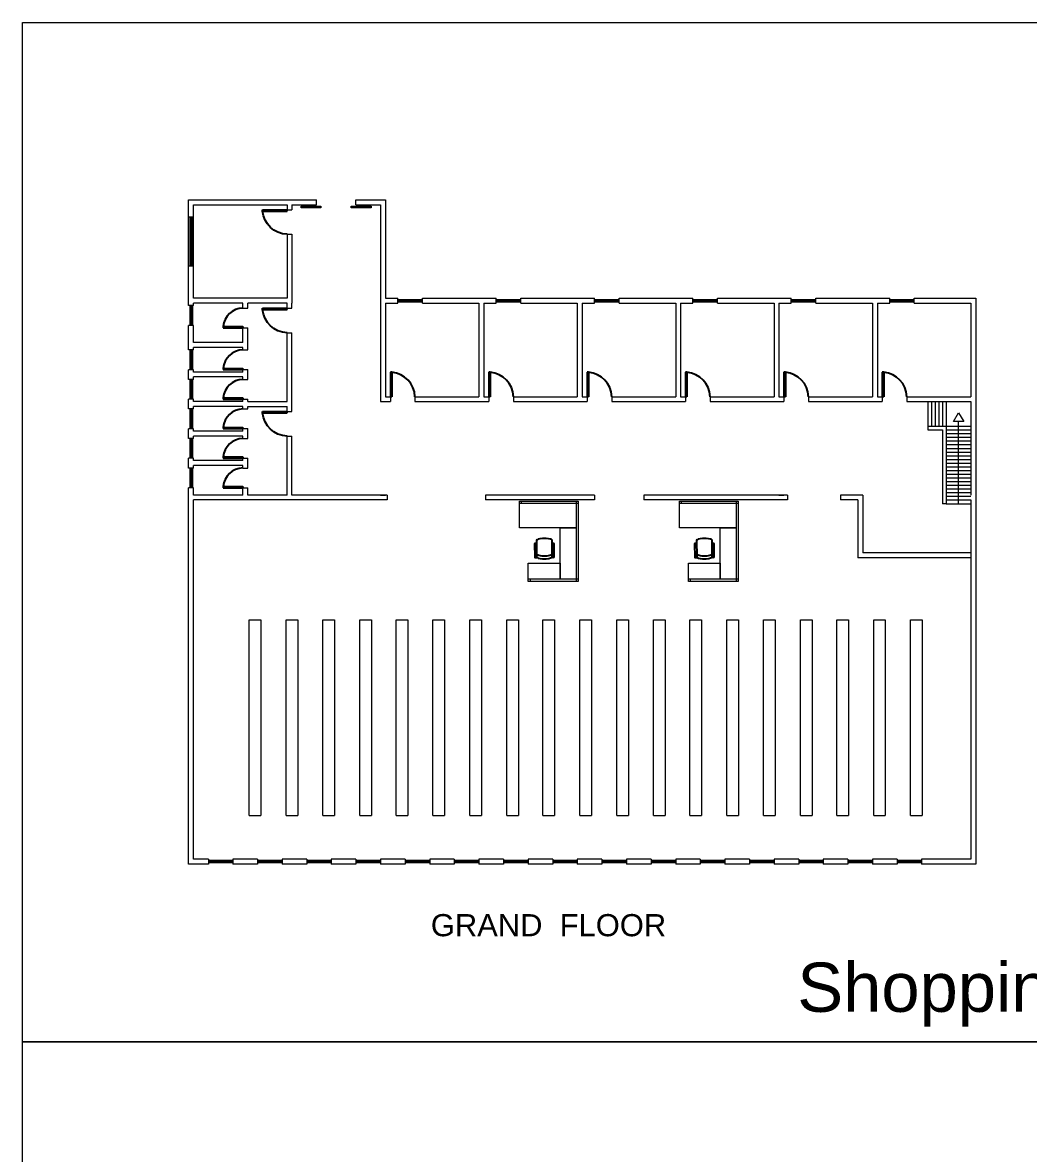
# Model space of a CAD drawing. Header units: inches. Extents: x 17 to 458, y 103 to 566.
# Drawn here: x 16.75 to 57.64, y 389.32 to 435.28 of the extents above; entities that cross this region are included whole.
import ezdxf

# ---------------------------------------------------------------- set-up
doc = ezdxf.new("R2010")
doc.units = ezdxf.units.IN
doc.header["$MEASUREMENT"] = 0
doc.layers.add('FUR', color=6, linetype='Continuous')
doc.styles.get("Standard").update_dxf_attribs({"font": 'arial.ttf'})

# ---------------------------------------------------------------- blocks, each defined once
blk = doc.blocks.new('DESK4')
at = {"color": 0}
for p, q in [((0, 1), (-0.06, 1)), ((0, 0), (-0.06, 0))]:
    blk.add_line(p, q, dxfattribs=at)
blk.add_lwpolyline([(-0.06, 1), (-0.06, 0)], dxfattribs=at)
blk.add_lwpolyline([(0.945, 0, 0.376459), (0, 1), (0, 0)], format="xyb", dxfattribs=at)
blk = doc.blocks.new('CH6')
for points in [[(-252, 531), (-264, 534), (-299, 531), (-305, 522), (-302, 147), (-290, 137), (-274, 134), (-256, 138), (-246, 147)], [(189, 525), (176, 540), (142, 552), (92, 565), (23, 570), (-30, 573), (-30, 573), (-30, 573), (-83, 570), (-152, 563), (-202, 550), (-236, 538), (-249, 522), (-252, 531)], [(-249, 522), (-246, 47), (-233, 31), (-199, 19), (-148, 7), (-80, 1), (-27, -2), (27, 2), (95, 8), (145, 21), (179, 34), (192, 50), (189, 525)], [(-248, 475), (-239, 469), (-229, 466), (-217, 466), (-208, 469), (-183, 479), (-139, 488), (-95, 498), (-64, 498), (-30, 498), (5, 498), (36, 499), (80, 490), (124, 480), (149, 471), (158, 468), (171, 468), (180, 471), (189, 478)], [(191, 150), (201, 140), (219, 137), (235, 141), (248, 150), (245, 525), (239, 534), (205, 537), (192, 534), (189, 525)]]:
    blk.add_lwpolyline(points)

msp = doc.modelspace()

# ---------------------------------------------------------------- linework, layer by layer
at = {"lineweight": 0}
for p, q in [((23.50393, 428.07905), (27.50393, 428.07905)), ((23.50393, 424.07905), (23.50393, 428.07905)), ((27.50393, 428.07905), (28.70393, 428.07905)), ((28.70393, 427.87905), (28.70393, 428.07905)), ((30.30393, 428.07905), (31.50393, 428.07905)), ((30.30393, 427.87905), (30.30393, 428.07905)), ((31.50393, 428.07905), (31.50393, 424.07905)), ((23.70393, 427.87905), (27.50393, 427.87905)), ((23.70393, 424.07905), (23.70393, 427.87905)), ((27.50393, 427.87905), (27.50393, 427.67905)), ((27.50393, 427.67905), (27.70393, 427.67905)), ((27.50393, 427.67905), (27.70393, 427.67905)), ((27.70393, 427.87905), (28.70393, 427.87905)), ((27.70393, 427.87905), (27.70393, 427.67905)), ((28.07912, 427.74986), (28.07912, 427.81986)), ((28.88287, 427.74986), (28.07912, 427.74986)), ((28.08287, 427.81986), (28.88287, 427.81986)), ((28.88287, 427.81986), (28.88287, 427.74986)), ((28.88287, 427.74986), (28.88287, 427.74986)), ((30.11322, 427.74986), (30.11322, 427.81986)), ((30.91697, 427.74986), (30.11322, 427.74986)), ((30.11697, 427.81986), (30.91697, 427.81986)), ((30.30393, 427.87905), (31.30393, 427.87905)), ((30.91697, 427.81986), (30.91697, 427.74986)), ((30.91697, 427.74986), (30.91697, 427.74986)), ((31.30393, 427.87905), (31.30393, 423.87905)), ((23.70393, 427.37905), (23.50393, 427.37905)), ((23.55393, 427.37905), (23.55393, 425.37905)), ((23.60393, 427.37905), (23.60393, 425.37905)), ((23.65393, 427.37905), (23.65393, 425.37905)), ((27.50393, 426.67905), (27.50393, 424.07905)), ((27.50393, 426.67905), (27.70393, 426.67905)), ((27.50393, 426.67905), (27.70393, 426.67905)), ((27.70393, 426.67905), (27.70393, 423.87905)), ((23.65393, 426.37905), (23.55393, 426.37905)), ((23.70393, 425.37905), (23.50393, 425.37905)), ((23.50393, 423.77859), (23.50393, 424.07905)), ((27.50393, 424.07905), (23.70393, 424.07905)), ((23.70393, 423.77859), (23.70393, 423.87905)), ((25.70393, 423.87905), (23.70393, 423.87905)), ((25.70393, 423.67905), (25.70393, 423.87905)), ((25.90393, 423.67905), (25.90393, 423.87905)), ((27.50393, 423.87905), (25.90393, 423.87905)), ((27.50393, 423.61929), (27.50393, 423.87905)), ((27.70393, 423.67905), (27.70393, 423.87905)), ((31.30393, 423.87905), (31.30393, 419.87905)), ((31.50393, 424.07905), (32.00393, 424.07905)), ((31.50393, 423.87905), (31.50393, 420.07905)), ((31.50393, 423.87905), (32.00393, 423.87905)), ((32.00393, 423.87905), (32.00393, 424.07905)), ((32.00393, 424.02905), (33.00393, 424.02905)), ((32.00393, 423.97905), (33.00393, 423.97905)), ((32.00393, 423.92905), (33.00393, 423.92905)), ((33.00393, 424.07905), (35.50393, 424.07905)), ((33.00393, 423.87905), (33.00393, 424.07905)), ((33.00393, 423.87905), (35.30393, 423.87905)), ((35.30393, 423.87905), (35.30393, 420.07905)), ((35.50393, 424.07905), (36.00393, 424.07905)), ((35.50393, 423.87905), (36.00393, 423.87905)), ((35.50393, 423.87905), (35.50393, 420.07905)), ((36.00393, 423.87905), (36.00393, 424.07905)), ((36.00393, 424.02905), (37.00393, 424.02905)), ((36.00393, 423.97905), (37.00393, 423.97905)), ((36.00393, 423.92905), (37.00393, 423.92905)), ((37.00393, 424.07905), (39.50393, 424.07905)), ((37.00393, 423.87905), (37.00393, 424.07905)), ((37.00393, 423.87905), (39.30393, 423.87905)), ((39.30393, 423.87905), (39.30393, 420.07905)), ((39.50393, 424.07905), (40.00393, 424.07905)), ((39.50393, 423.87905), (40.00393, 423.87905)), ((39.50393, 423.87905), (39.50393, 420.07905)), ((40.00393, 423.87905), (40.00393, 424.07905)), ((40.00393, 424.02905), (41.00393, 424.02905)), ((40.00393, 423.97905), (41.00393, 423.97905)), ((40.00393, 423.92905), (41.00393, 423.92905)), ((41.00393, 424.07905), (43.50393, 424.07905)), ((41.00393, 423.87905), (41.00393, 424.07905)), ((41.00393, 423.87905), (43.30393, 423.87905)), ((43.30393, 423.87905), (43.30393, 420.07905)), ((43.50393, 424.07905), (44.00393, 424.07905)), ((43.50393, 423.87905), (43.50393, 420.07905)), ((43.50393, 423.87905), (44.00393, 423.87905)), ((44.00393, 423.87905), (44.00393, 424.07905)), ((44.00393, 424.02905), (45.00393, 424.02905)), ((44.00393, 423.97905), (45.00393, 423.97905)), ((44.00393, 423.92905), (45.00393, 423.92905)), ((45.00393, 424.07905), (47.50393, 424.07905)), ((45.00393, 423.87905), (45.00393, 424.07905)), ((45.00393, 423.87905), (47.30393, 423.87905)), ((47.30393, 423.87905), (47.30393, 420.07905)), ((47.50393, 424.07905), (48.00393, 424.07905)), ((47.50393, 423.87905), (47.50393, 420.07905)), ((47.50393, 423.87905), (48.00393, 423.87905)), ((48.00393, 423.87905), (48.00393, 424.07905)), ((48.00393, 424.02905), (49.00393, 424.02905)), ((48.00393, 423.97905), (49.00393, 423.97905)), ((48.00393, 423.92905), (49.00393, 423.92905)), ((49.00393, 424.07905), (51.50393, 424.07905)), ((49.00393, 423.87905), (49.00393, 424.07905)), ((49.00393, 423.87905), (51.30393, 423.87905)), ((51.30393, 423.87905), (51.30393, 420.07905)), ((51.50393, 424.07905), (52.00393, 424.07905)), ((51.50393, 423.87905), (51.50393, 420.07905)), ((51.50393, 423.87905), (52.00393, 423.87905)), ((52.00393, 423.87905), (52.00393, 424.07905)), ((52.00393, 424.02905), (53.00393, 424.02905)), ((52.00393, 423.97905), (53.00393, 423.97905)), ((52.00393, 423.92905), (53.00393, 423.92905)), ((53.00393, 424.07905), (55.50393, 424.07905)), ((53.00393, 423.87905), (53.00393, 424.07905)), ((53.00393, 423.87905), (55.30393, 423.87905)), ((55.30393, 423.87905), (55.30393, 420.07905)), ((55.50393, 424.07905), (55.50393, 420.07905)), ((23.70393, 423.77859), (23.50393, 423.77859)), ((23.55393, 423.77859), (23.55393, 422.97465)), ((23.60393, 423.77859), (23.60393, 422.97465)), ((23.65393, 423.77859), (23.65393, 422.97465)), ((25.70393, 423.67905), (25.90393, 423.67905)), ((27.50393, 423.67905), (27.70393, 423.67905)), ((23.50393, 421.97859), (23.50393, 422.97465)), ((23.70393, 422.97465), (23.50393, 422.97465)), ((23.70393, 422.27905), (23.70393, 422.97465)), ((25.70393, 422.27905), (25.70393, 422.87905)), ((25.70393, 422.87905), (25.90393, 422.87905)), ((25.90393, 421.97905), (25.90393, 422.87905)), ((27.50393, 419.87905), (27.50393, 422.67905)), ((27.50393, 422.67905), (27.70393, 422.67905)), ((27.70393, 419.47905), (27.70393, 422.67905)), ((23.70393, 421.97859), (23.50393, 421.97859)), ((23.55393, 421.97859), (23.55393, 421.17465)), ((23.60393, 421.97859), (23.60393, 421.17465)), ((23.65393, 421.97859), (23.65393, 421.17465)), ((25.70393, 422.27905), (23.70393, 422.27905)), ((23.70393, 421.97859), (23.70393, 422.07905)), ((25.70393, 422.07905), (23.70393, 422.07905)), ((25.70393, 421.97905), (25.70393, 422.07905)), ((25.70393, 421.97905), (25.90393, 421.97905)), ((23.50393, 420.77859), (23.50393, 421.17465)), ((23.70393, 421.17465), (23.50393, 421.17465)), ((23.70393, 421.07905), (23.70393, 421.17465)), ((25.70393, 421.07905), (23.70393, 421.07905)), ((25.70393, 421.07905), (25.70393, 421.17905)), ((25.70393, 421.17905), (25.90393, 421.17905)), ((25.90393, 420.77905), (25.90393, 421.17905)), ((23.70393, 420.77859), (23.50393, 420.77859)), ((23.55393, 420.77859), (23.55393, 419.97465)), ((23.60393, 420.77859), (23.60393, 419.97465)), ((23.65393, 420.77859), (23.65393, 419.97465)), ((23.70393, 420.77859), (23.70393, 420.87905)), ((25.70393, 420.87905), (23.70393, 420.87905)), ((25.70393, 420.77905), (25.70393, 420.87905)), ((25.70393, 420.77905), (25.90393, 420.77905)), ((23.50393, 419.57859), (23.50393, 419.97465)), ((23.70393, 419.97465), (23.50393, 419.97465)), ((23.70393, 419.87905), (23.70393, 419.97465)), ((25.70393, 419.87905), (23.70393, 419.87905)), ((23.70393, 419.57859), (23.70393, 419.67905)), ((25.70393, 419.67905), (23.70393, 419.67905)), ((25.70393, 419.87905), (25.70393, 419.97905)), ((25.70393, 419.97905), (25.90393, 419.97905)), ((25.70393, 419.57905), (25.70393, 419.67905)), ((25.90393, 419.87905), (25.90393, 419.97905)), ((25.90393, 419.87905), (27.50393, 419.87905)), ((25.90393, 419.57905), (25.90393, 419.67905)), ((25.90393, 419.67905), (27.50393, 419.67905)), ((27.50393, 419.41929), (27.50393, 419.67905)), ((31.30393, 419.87905), (31.70393, 419.87905)), ((31.50393, 420.07905), (31.70393, 420.07905)), ((31.70393, 420.07905), (31.70393, 419.87905)), ((32.70393, 420.07905), (35.30393, 420.07905)), ((32.70393, 420.07905), (32.70393, 419.87905)), ((32.70393, 419.87905), (35.70393, 419.87905)), ((35.50393, 420.07905), (35.70393, 420.07905)), ((35.70393, 420.07905), (35.70393, 419.87905)), ((36.70393, 420.07905), (39.30393, 420.07905)), ((36.70393, 420.07905), (36.70393, 419.87905)), ((36.70393, 419.87905), (39.70393, 419.87905)), ((39.50393, 420.07905), (39.70393, 420.07905)), ((39.70393, 420.07905), (39.70393, 419.87905)), ((40.70393, 420.07905), (43.30393, 420.07905)), ((40.70393, 420.07905), (40.70393, 419.87905)), ((40.70393, 419.87905), (43.70393, 419.87905)), ((43.50393, 420.07905), (43.70393, 420.07905)), ((43.70393, 420.07905), (43.70393, 419.87905)), ((44.70393, 420.07905), (47.30393, 420.07905)), ((44.70393, 420.07905), (44.70393, 419.87905)), ((44.70393, 419.87905), (47.70393, 419.87905)), ((47.50393, 420.07905), (47.70393, 420.07905)), ((47.70393, 420.07905), (47.70393, 419.87905)), ((48.70393, 420.07905), (51.30393, 420.07905)), ((48.70393, 420.07905), (48.70393, 419.87905)), ((48.70393, 419.87905), (51.70393, 419.87905)), ((51.50393, 420.07905), (51.70393, 420.07905)), ((51.70393, 420.07905), (51.70393, 419.87905)), ((52.70393, 420.07905), (55.30393, 420.07905)), ((52.70393, 420.07905), (52.70393, 419.87905)), ((52.70393, 419.87905), (55.30393, 419.87905)), ((53.55393, 419.87905), (53.55393, 418.87905)), ((53.70393, 419.87905), (53.70393, 418.87905)), ((53.85393, 419.87905), (53.85393, 418.87905)), ((54.00393, 419.87905), (54.00393, 418.87905)), ((54.15393, 419.87905), (54.15393, 418.87905)), ((54.15393, 419.87905), (54.15393, 418.87905)), ((54.30393, 419.87905), (54.30393, 415.72905)), ((55.30393, 419.87905), (55.30393, 416.07905)), ((55.50393, 420.07905), (55.50393, 416.07905)), ((23.70393, 419.57859), (23.50393, 419.57859)), ((23.55393, 419.57859), (23.55393, 418.77465)), ((23.60393, 419.57859), (23.60393, 418.77465)), ((23.65393, 419.57859), (23.65393, 418.77465)), ((25.70393, 419.57905), (25.90393, 419.57905)), ((27.50393, 419.47905), (27.70393, 419.47905)), ((23.50393, 418.37859), (23.50393, 418.77465)), ((23.70393, 418.77465), (23.50393, 418.77465)), ((23.70393, 418.67905), (23.70393, 418.77465)), ((25.70393, 418.67905), (25.70393, 418.77905)), ((25.70393, 418.77905), (25.90393, 418.77905)), ((25.90393, 418.37905), (25.90393, 418.77905)), ((53.55393, 418.87905), (55.30393, 418.87905)), ((53.55393, 418.87905), (53.55393, 418.72905)), ((23.70393, 418.37859), (23.50393, 418.37859)), ((23.55393, 418.37859), (23.55393, 417.57465)), ((23.60393, 418.37859), (23.60393, 417.57465)), ((23.65393, 418.37859), (23.65393, 417.57465)), ((25.70393, 418.67905), (23.70393, 418.67905)), ((25.70393, 418.47905), (23.70393, 418.47905)), ((23.70393, 418.37859), (23.70393, 418.47905)), ((25.70393, 418.37905), (25.70393, 418.47905)), ((25.70393, 418.37905), (25.90393, 418.37905)), ((27.50393, 416.07905), (27.50393, 418.47905)), ((27.50393, 418.47905), (27.70393, 418.47905)), ((27.70393, 416.07905), (27.70393, 418.47905)), ((53.55393, 418.72905), (54.15393, 418.72905)), ((54.15393, 418.72905), (54.15393, 415.72905)), ((54.30393, 418.72905), (55.30393, 418.72905)), ((54.30393, 418.72905), (55.30393, 418.72905)), ((54.30393, 418.57905), (55.30393, 418.57905)), ((54.30393, 418.42905), (55.30393, 418.42905)), ((54.30393, 418.27905), (55.30393, 418.27905)), ((54.30393, 418.12905), (55.30393, 418.12905)), ((54.30393, 417.97905), (55.30393, 417.97905)), ((54.30393, 417.82905), (55.30393, 417.82905)), ((23.50393, 417.17859), (23.50393, 417.57465)), ((23.70393, 417.57465), (23.50393, 417.57465)), ((23.70393, 417.47905), (23.70393, 417.57465)), ((25.70393, 417.47905), (23.70393, 417.47905)), ((25.70393, 417.47905), (25.70393, 417.57905)), ((25.70393, 417.57905), (25.90393, 417.57905)), ((25.90393, 417.17905), (25.90393, 417.57905)), ((54.30393, 417.67905), (55.30393, 417.67905)), ((54.30393, 417.52905), (55.30393, 417.52905)), ((54.30393, 417.37905), (55.30393, 417.37905)), ((23.70393, 417.17859), (23.50393, 417.17859)), ((23.55393, 417.17859), (23.55393, 416.37465)), ((23.60393, 417.17859), (23.60393, 416.37465)), ((23.65393, 417.17859), (23.65393, 416.37465)), ((23.70393, 417.17859), (23.70393, 417.27905)), ((25.70393, 417.27905), (23.70393, 417.27905)), ((25.70393, 417.17905), (25.70393, 417.27905)), ((25.70393, 417.17905), (25.90393, 417.17905)), ((54.30393, 417.22905), (55.30393, 417.22905)), ((54.30393, 417.07905), (55.30393, 417.07905)), ((54.30393, 416.92905), (55.30393, 416.92905)), ((54.30393, 416.77905), (55.30393, 416.77905)), ((54.30393, 416.62905), (55.30393, 416.62905)), ((54.30393, 416.47905), (55.30393, 416.47905)), ((23.50393, 416.07905), (23.50393, 416.37465)), ((23.70393, 416.37465), (23.50393, 416.37465)), ((23.50393, 401.07905), (23.50393, 416.07905)), ((23.70393, 416.07905), (23.70393, 416.37465)), ((25.70393, 416.07905), (23.70393, 416.07905)), ((25.70393, 416.07905), (25.70393, 416.37905)), ((25.70393, 416.37905), (25.90393, 416.37905)), ((25.90393, 416.07905), (25.90393, 416.37905)), ((27.50393, 416.07905), (25.90393, 416.07905)), ((31.57469, 416.07905), (27.70393, 416.07905)), ((40.00448, 416.07905), (35.57469, 416.07905)), ((47.84889, 416.07905), (42.00448, 416.07905)), ((50.91287, 416.07905), (50.00099, 416.07905)), ((50.00099, 416.07905), (50.00099, 415.87905)), ((50.91287, 416.07905), (50.91287, 415.87905)), ((50.91287, 416.07905), (50.91287, 413.72905)), ((54.30393, 416.32905), (55.30393, 416.32905)), ((54.30393, 416.17905), (55.30393, 416.17905)), ((54.30393, 416.02905), (55.30393, 416.02905)), ((55.50393, 416.07905), (55.50393, 401.07905)), ((23.70393, 401.27905), (23.70393, 415.87905)), ((31.57469, 415.87905), (23.70393, 415.87905)), ((40.00448, 415.87905), (35.57469, 415.87905)), ((47.84889, 415.87905), (42.00448, 415.87905)), ((50.71287, 415.87905), (50.00099, 415.87905)), ((50.71287, 415.87905), (50.71287, 413.52905)), ((54.30393, 415.72905), (54.15393, 415.72905)), ((54.30393, 415.87905), (55.30393, 415.87905)), ((54.30393, 415.72905), (55.30393, 415.72905)), ((55.30393, 415.87905), (55.30393, 401.27905)), ((55.30393, 413.72905), (50.91287, 413.72905)), ((55.30393, 413.52905), (50.71287, 413.52905)), ((24.30393, 401.27905), (23.70393, 401.27905)), ((24.30393, 401.27905), (24.30393, 401.07905)), ((26.30393, 401.27905), (25.30393, 401.27905)), ((25.30393, 401.27905), (25.30393, 401.07905)), ((26.30393, 401.27905), (26.30393, 401.07905)), ((28.30393, 401.27905), (27.30393, 401.27905)), ((27.30393, 401.27905), (27.30393, 401.07905)), ((28.30393, 401.27905), (28.30393, 401.07905)), ((30.30393, 401.27905), (29.30393, 401.27905)), ((29.30393, 401.27905), (29.30393, 401.07905)), ((30.30393, 401.27905), (30.30393, 401.07905)), ((32.30393, 401.27905), (31.30393, 401.27905)), ((31.30393, 401.27905), (31.30393, 401.07905)), ((32.30393, 401.27905), (32.30393, 401.07905)), ((34.30393, 401.27905), (33.30393, 401.27905)), ((33.30393, 401.27905), (33.30393, 401.07905)), ((34.30393, 401.27905), (34.30393, 401.07905)), ((36.30393, 401.27905), (35.30393, 401.27905)), ((35.30393, 401.27905), (35.30393, 401.07905)), ((36.30393, 401.27905), (36.30393, 401.07905)), ((38.30393, 401.27905), (37.30393, 401.27905)), ((37.30393, 401.27905), (37.30393, 401.07905)), ((38.30393, 401.27905), (38.30393, 401.07905)), ((40.30393, 401.27905), (39.30393, 401.27905)), ((39.30393, 401.27905), (39.30393, 401.07905)), ((40.30393, 401.27905), (40.30393, 401.07905)), ((42.30393, 401.27905), (41.30393, 401.27905)), ((41.30393, 401.27905), (41.30393, 401.07905)), ((42.30393, 401.27905), (42.30393, 401.07905)), ((44.30393, 401.27905), (43.30393, 401.27905)), ((43.30393, 401.27905), (43.30393, 401.07905)), ((44.30393, 401.27905), (44.30393, 401.07905)), ((46.30393, 401.27905), (45.30393, 401.27905)), ((45.30393, 401.27905), (45.30393, 401.07905)), ((46.30393, 401.27905), (46.30393, 401.07905)), ((48.30393, 401.27905), (47.30393, 401.27905)), ((47.30393, 401.27905), (47.30393, 401.07905)), ((48.30393, 401.27905), (48.30393, 401.07905)), ((50.30393, 401.27905), (49.30393, 401.27905)), ((49.30393, 401.27905), (49.30393, 401.07905)), ((50.30393, 401.27905), (50.30393, 401.07905)), ((52.30393, 401.27905), (51.30393, 401.27905)), ((51.30393, 401.27905), (51.30393, 401.07905)), ((52.30393, 401.27905), (52.30393, 401.07905)), ((55.30393, 401.27905), (53.30393, 401.27905)), ((53.30393, 401.27905), (53.30393, 401.07905)), ((24.30393, 401.07905), (23.50393, 401.07905)), ((25.30393, 401.22905), (24.30393, 401.22905)), ((25.30393, 401.17905), (24.30393, 401.17905)), ((25.30393, 401.12905), (24.30393, 401.12905)), ((26.30393, 401.07905), (25.30393, 401.07905)), ((27.30393, 401.22905), (26.30393, 401.22905)), ((27.30393, 401.17905), (26.30393, 401.17905)), ((27.30393, 401.12905), (26.30393, 401.12905)), ((28.30393, 401.07905), (27.30393, 401.07905)), ((29.30393, 401.22905), (28.30393, 401.22905)), ((29.30393, 401.17905), (28.30393, 401.17905)), ((29.30393, 401.12905), (28.30393, 401.12905)), ((30.30393, 401.07905), (29.30393, 401.07905)), ((31.30393, 401.22905), (30.30393, 401.22905)), ((31.30393, 401.17905), (30.30393, 401.17905)), ((31.30393, 401.12905), (30.30393, 401.12905)), ((32.30393, 401.07905), (31.30393, 401.07905)), ((33.30393, 401.22905), (32.30393, 401.22905)), ((33.30393, 401.17905), (32.30393, 401.17905)), ((33.30393, 401.12905), (32.30393, 401.12905)), ((34.30393, 401.07905), (33.30393, 401.07905)), ((35.30393, 401.22905), (34.30393, 401.22905)), ((35.30393, 401.17905), (34.30393, 401.17905)), ((35.30393, 401.12905), (34.30393, 401.12905)), ((36.30393, 401.07905), (35.30393, 401.07905)), ((37.30393, 401.22905), (36.30393, 401.22905)), ((37.30393, 401.17905), (36.30393, 401.17905)), ((37.30393, 401.12905), (36.30393, 401.12905)), ((38.30393, 401.07905), (37.30393, 401.07905)), ((39.30393, 401.22905), (38.30393, 401.22905)), ((39.30393, 401.17905), (38.30393, 401.17905)), ((39.30393, 401.12905), (38.30393, 401.12905)), ((40.30393, 401.07905), (39.30393, 401.07905)), ((41.30393, 401.22905), (40.30393, 401.22905)), ((41.30393, 401.17905), (40.30393, 401.17905)), ((41.30393, 401.12905), (40.30393, 401.12905)), ((42.30393, 401.07905), (41.30393, 401.07905)), ((43.30393, 401.22905), (42.30393, 401.22905)), ((43.30393, 401.17905), (42.30393, 401.17905)), ((43.30393, 401.12905), (42.30393, 401.12905)), ((44.30393, 401.07905), (43.30393, 401.07905)), ((45.30393, 401.22905), (44.30393, 401.22905)), ((45.30393, 401.17905), (44.30393, 401.17905)), ((45.30393, 401.12905), (44.30393, 401.12905)), ((46.30393, 401.07905), (45.30393, 401.07905)), ((47.30393, 401.22905), (46.30393, 401.22905)), ((47.30393, 401.17905), (46.30393, 401.17905)), ((47.30393, 401.12905), (46.30393, 401.12905)), ((48.30393, 401.07905), (47.30393, 401.07905)), ((49.30393, 401.22905), (48.30393, 401.22905)), ((49.30393, 401.17905), (48.30393, 401.17905)), ((49.30393, 401.12905), (48.30393, 401.12905)), ((50.30393, 401.07905), (49.30393, 401.07905)), ((51.30393, 401.22905), (50.30393, 401.22905)), ((51.30393, 401.17905), (50.30393, 401.17905)), ((51.30393, 401.12905), (50.30393, 401.12905)), ((52.30393, 401.07905), (51.30393, 401.07905)), ((53.30393, 401.22905), (52.30393, 401.22905)), ((53.30393, 401.17905), (52.30393, 401.17905)), ((53.30393, 401.12905), (52.30393, 401.12905)), ((55.50393, 401.07905), (53.30393, 401.07905))]:
    msp.add_line(p, q, dxfattribs=at)
at = {"color": 2, "lineweight": 0}
msp.add_line((54.80393, 415.72905), (54.80393, 419.06724), dxfattribs=at)
at = {"color": 6, "lineweight": 0}
for p, q in [((31.30393, 416.07905), (31.50393, 416.07905)), ((31.57469, 416.07905), (31.57469, 415.87905)), ((35.57469, 416.07905), (35.57469, 415.87905)), ((40.00448, 416.07905), (40.00448, 415.87905)), ((42.00448, 416.07905), (42.00448, 415.87905)), ((47.50393, 416.07905), (47.70393, 416.07905)), ((47.84889, 416.07905), (47.84889, 415.87905)), ((25.96307, 411.00324), (26.43555, 411.00324)), ((27.46307, 411.00324), (27.93555, 411.00324)), ((28.96307, 411.00324), (29.43555, 411.00324)), ((30.46307, 411.00324), (30.93555, 411.00324)), ((31.93555, 411.00324), (32.40803, 411.00324)), ((33.43555, 411.00324), (33.90803, 411.00324)), ((34.93555, 411.00324), (35.40803, 411.00324)), ((36.43555, 411.00324), (36.90803, 411.00324)), ((37.90803, 411.00324), (38.38051, 411.00324)), ((39.40803, 411.00324), (39.88051, 411.00324)), ((40.90803, 411.00324), (41.38051, 411.00324)), ((42.40803, 411.00324), (42.88051, 411.00324)), ((43.88051, 411.00324), (44.35299, 411.00324)), ((45.38051, 411.00324), (45.85299, 411.00324)), ((46.88051, 411.00324), (47.35299, 411.00324)), ((48.38051, 411.00324), (48.85299, 411.00324)), ((49.85299, 411.00324), (50.32547, 411.00324)), ((51.35299, 411.00324), (51.82547, 411.00324)), ((52.85299, 411.00324), (53.32547, 411.00324)), ((25.96307, 403.05396), (26.43555, 403.05396)), ((27.46307, 403.05396), (27.93555, 403.05396)), ((28.96307, 403.05396), (29.43555, 403.05396)), ((30.46307, 403.05396), (30.93555, 403.05396)), ((31.93555, 403.05396), (32.40803, 403.05396)), ((33.43555, 403.05396), (33.90803, 403.05396)), ((34.93555, 403.05396), (35.40803, 403.05396)), ((36.43555, 403.05396), (36.90803, 403.05396)), ((37.90803, 403.05396), (38.38051, 403.05396)), ((39.40803, 403.05396), (39.88051, 403.05396)), ((40.90803, 403.05396), (41.38051, 403.05396)), ((42.40803, 403.05396), (42.88051, 403.05396)), ((43.88051, 403.05396), (44.35299, 403.05396)), ((45.38051, 403.05396), (45.85299, 403.05396)), ((46.88051, 403.05396), (47.35299, 403.05396)), ((48.38051, 403.05396), (48.85299, 403.05396)), ((49.85299, 403.05396), (50.32547, 403.05396)), ((51.35299, 403.05396), (51.82547, 403.05396)), ((52.85299, 403.05396), (53.32547, 403.05396))]:
    msp.add_line(p, q, dxfattribs=at)
at = {"lineweight": 0}
for points in [[(16.75293, 435.28391), (98.53317, 435.28391), (98.53317, 393.84774), (16.75293, 393.84774)], [(16.75293, 393.84774), (98.53317, 393.84774), (98.53317, 352.41157), (16.75293, 352.41157)]]:
    msp.add_lwpolyline(points, close=True, dxfattribs=at)
at = {"color": 2, "lineweight": 0}
msp.add_lwpolyline([(54.59975, 419.06724), (54.80791, 419.4278), (55.01608, 419.06724)], close=True, dxfattribs=at)
at = {"lineweight": 0}
for points in [[(25.96307, 403.05396), (25.96307, 411.00324)], [(26.43555, 411.00324), (26.43555, 403.05396)], [(27.46307, 403.05396), (27.46307, 411.00324)], [(27.93555, 411.00324), (27.93555, 403.05396)], [(28.96307, 403.05396), (28.96307, 411.00324)], [(29.43555, 411.00324), (29.43555, 403.05396)], [(30.46307, 403.05396), (30.46307, 411.00324)], [(30.93555, 411.00324), (30.93555, 403.05396)], [(31.93555, 403.05396), (31.93555, 411.00324)], [(32.40803, 411.00324), (32.40803, 403.05396)], [(33.43555, 403.05396), (33.43555, 411.00324)], [(33.90803, 411.00324), (33.90803, 403.05396)], [(34.93555, 403.05396), (34.93555, 411.00324)], [(35.40803, 411.00324), (35.40803, 403.05396)], [(36.43555, 403.05396), (36.43555, 411.00324)], [(36.90803, 411.00324), (36.90803, 403.05396)], [(37.90803, 403.05396), (37.90803, 411.00324)], [(38.38051, 411.00324), (38.38051, 403.05396)], [(39.40803, 403.05396), (39.40803, 411.00324)], [(39.88051, 411.00324), (39.88051, 403.05396)], [(40.90803, 403.05396), (40.90803, 411.00324)], [(41.38051, 411.00324), (41.38051, 403.05396)], [(42.40803, 403.05396), (42.40803, 411.00324)], [(42.88051, 411.00324), (42.88051, 403.05396)], [(43.88051, 403.05396), (43.88051, 411.00324)], [(44.35299, 411.00324), (44.35299, 403.05396)], [(45.38051, 403.05396), (45.38051, 411.00324)], [(45.85299, 411.00324), (45.85299, 403.05396)], [(46.88051, 403.05396), (46.88051, 411.00324)], [(47.35299, 411.00324), (47.35299, 403.05396)], [(48.38051, 403.05396), (48.38051, 411.00324)], [(48.85299, 411.00324), (48.85299, 403.05396)], [(49.85299, 403.05396), (49.85299, 411.00324)], [(50.32547, 411.00324), (50.32547, 403.05396)], [(51.35299, 403.05396), (51.35299, 411.00324)], [(51.82547, 411.00324), (51.82547, 403.05396)], [(52.85299, 403.05396), (52.85299, 411.00324)], [(53.32547, 411.00324), (53.32547, 403.05396)]]:
    msp.add_lwpolyline(points, dxfattribs=at)
at = {"layer": 'FUR', "lineweight": 0}
for p, q in [((36.95214, 415.8376), (39.34004, 415.8376)), ((36.95214, 414.74435), (36.95214, 415.8376)), ((36.95214, 415.75129), (39.34004, 415.75129)), ((37.03845, 415.75129), (37.03845, 415.8376)), ((39.25373, 415.8376), (39.25373, 414.74435)), ((39.34004, 415.8376), (39.34004, 414.74435)), ((43.45941, 415.8376), (45.8473, 415.8376)), ((43.45941, 414.74435), (43.45941, 415.8376)), ((43.45941, 415.75129), (45.8473, 415.75129)), ((43.54572, 415.75129), (43.54572, 415.8376)), ((45.76099, 415.8376), (45.76099, 414.74435)), ((45.8473, 415.8376), (45.8473, 414.74435)), ((39.25373, 414.74435), (36.95214, 414.74435)), ((38.60641, 414.74435), (39.25373, 414.74435)), ((38.60641, 412.65854), (38.60641, 414.74435)), ((39.25373, 414.74435), (39.25373, 412.57223)), ((39.34004, 414.74435), (39.34004, 412.57223)), ((45.76099, 414.74435), (43.45941, 414.74435)), ((45.11367, 414.74435), (45.76099, 414.74435)), ((45.11367, 412.65854), (45.11367, 414.74435)), ((45.76099, 414.74435), (45.76099, 412.57223)), ((45.8473, 414.74435), (45.8473, 412.57223)), ((37.31177, 412.57223), (37.31177, 413.30586)), ((37.31177, 413.30586), (38.60641, 413.30586)), ((38.60641, 413.30586), (38.60641, 412.65854)), ((43.81903, 412.57223), (43.81903, 413.30586)), ((43.81903, 413.30586), (45.11367, 413.30586)), ((45.11367, 413.30586), (45.11367, 412.65854)), ((38.60641, 412.65854), (37.31177, 412.65854)), ((38.60641, 412.57223), (37.31177, 412.57223)), ((37.39808, 412.57223), (37.39808, 412.65854)), ((39.34004, 412.65854), (38.60641, 412.65854)), ((39.34004, 412.57223), (38.60641, 412.57223)), ((45.11367, 412.65854), (43.81903, 412.65854)), ((45.11367, 412.57223), (43.81903, 412.57223)), ((43.90534, 412.57223), (43.90534, 412.65854)), ((45.8473, 412.65854), (45.11367, 412.65854)), ((45.8473, 412.57223), (45.11367, 412.57223))]:
    msp.add_line(p, q, dxfattribs=at)

# ---------------------------------------------------------------- block references
at = {"layer": 'FUR', "color": 40, "lineweight": 0, "true_color": 0xf8d731, "rotation": 90}
for p, xscale, yscale, zscale in [((27.50393, 427.61929), -0.99599986897069, 0.99599986897069, 0.99599986897069), ((25.70393, 422.92705), 0.8, 0.8, 0.8), ((27.50393, 423.61929), -0.99599986897069, 0.99599986897069, 0.99599986897069), ((25.70393, 421.22705), 0.8, 0.8, 0.8), ((25.70393, 420.02705), 0.8, 0.8, 0.8), ((25.70393, 418.82705), 0.8, 0.8, 0.8), ((27.50393, 419.41929), -0.99599986897069, 0.99599986897069, 0.99599986897069), ((25.70393, 417.62705), 0.8, 0.8, 0.8), ((25.70393, 416.42705), 0.8, 0.8, 0.8)]:
    msp.add_blockref('DESK4', p, dxfattribs=dict(at, xscale=xscale, yscale=yscale, zscale=zscale))
at = {"layer": 'FUR', "color": 40, "lineweight": 0, "true_color": 0xf8d731, "xscale": 0.99599986897069, "yscale": 0.99599986897069, "zscale": 0.99599986897069}
for p in [(31.76369, 420.07905), (35.76369, 420.07905), (39.76369, 420.07905), (43.76369, 420.07905), (47.76369, 420.07905), (51.76369, 420.07905)]:
    msp.add_blockref('DESK4', p, dxfattribs=at)
at = {"layer": 'FUR', "lineweight": 0, "xscale": 0.001438491406617294, "yscale": 0.001438491406617294, "zscale": 0.001438491406617294, "rotation": 180}
for p in [(37.92312, 414.3126), (44.43039, 414.3126)]:
    msp.add_blockref('CH6', p, dxfattribs=at)

# ---------------------------------------------------------------- texts
at = {"lineweight": 0, "attachment_point": 1}
for s, width, insert, char_height in [('GRAND  FLOOR', 11.6763375, (33.34858, 399.04641), 0.9), ('Shopping area', 19.5565234, (48.24858, 397.07425), 2)]:
    msp.add_mtext_dynamic_manual_height_columns(s, width=width, gutter_width=1, heights=[0], dxfattribs=dict(at, insert=insert, char_height=char_height))

doc.saveas('drawing.dxf')
